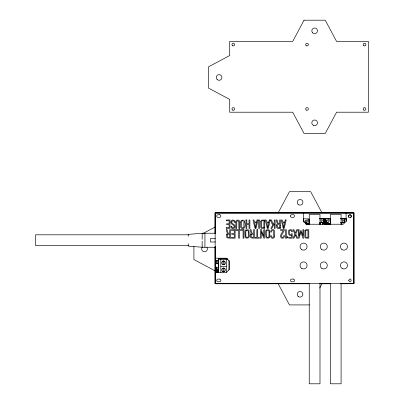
<?xml version="1.0" encoding="UTF-8"?>
<svg xmlns="http://www.w3.org/2000/svg" width="404" height="404" viewBox="0 0 404 404"><rect width="100%" height="100%" fill="white"/><g stroke="black" fill="none" stroke-linecap="round" stroke-linejoin="round"><path stroke-width="0.61" d="M218.306 272.569L218.306 259.343L227.871 259.343M220.811 272.321L220.811 259.343M223.028 261.12L223.028 264.645L224.079 264.645L224.079 261.12L223.028 261.12A1.838 1.838 0 0 0 222.291 264.221A1.838 1.838 0 0 0 225.341 263.312A1.838 1.838 0 0 0 223.028 261.12L223.983 261.095M223.079 271.74L223.079 268.185L223.553 268.12L224.028 268.185L224.028 271.74L223.079 271.74L224.028 271.74M226.296 272.321L226.296 259.343M228.922 269.963L228.922 260.524M303.5 221.357L303.545 218.781L308.883 218.917L308.969 222.619M330.331 223.665L330.659 223.301M330.331 224.271L330.331 223.73M307.631 224.245L307.833 223.235L307.414 224.427M329.235 224.23L329.477 223.235L329.018 224.417M323.836 223.957C322.139 223.367 324.417 222.69 324.008 224.089M305.626 224.058L305.348 223.301M278.139 212.913L289.461 191.683L310.691 191.683L322.018 212.913M319.695 288.042L322.018 283.689M215.337 223.649L215.297 233.113M330.169 218.513L330.113 218.776L325.119 218.781L325.074 224.493M330.634 223.548L330.634 223.846M330.634 224.154L330.543 224.518M203.172 233.406L215.15 227.018M320.392 283.457L319.736 283.613M341.622 283.457L340.683 283.542M319.761 223.316L320.599 223.387L319.928 223.513L319.928 223.973L320.397 224.058L319.928 224.185M326.932 224.24C328.346 223.473 325.291 222.508 326.286 224.351M215.448 233.229L202.151 233.229L188.239 234.401L188.239 236.244M223.124 264.676L224.079 264.645M341.526 224.175L341.996 224.089L341.526 223.962L341.526 223.503C343.506 223.513 340.097 222.685 341.319 224.351M340.511 218.513L346.445 218.822M319.887 218.549L324.872 218.822L324.872 224.462M340.905 218.68L344.652 218.68L340.905 218.776M319.67 218.716L323.417 218.716M319.67 218.917L323.417 218.917L323.417 222.453L319.67 222.453M340.905 218.917L344.652 218.917L344.652 222.417L340.905 222.417M340.522 222.579L344.769 222.579L344.819 218.917L346.309 218.917L346.309 221.422M319.892 222.614L323.538 222.614L323.589 218.917L324.735 218.917L324.735 224.548M309.348 223.513L308.939 223.7L309.348 223.907M309.348 224.119L308.939 224.528M188.562 234.81L35.567 234.81L35.567 245.556L188.562 245.556M215.337 238.491L210.499 238.491L210.499 241.996L215.337 241.996M188.239 243.627L188.239 246.087L202.151 247.258L215.448 247.258M215.15 258.207L226.472 258.207L229.305 261.04L229.305 269.534L226.472 272.362L215.15 272.362M227.533 258.616L218.271 258.616L218.226 272.22M218.392 258.777L221.22 258.777M221.392 258.777L226.881 258.777M220.811 266.423L226.296 266.423M223.079 268.185L224.028 268.185M309.075 283.628L215.221 283.628L215.221 247.051M319.781 283.628L330.487 283.628M340.567 283.628L353.793 283.628L353.793 212.994L215.221 212.994L215.221 233.174M309.116 283.765L215.15 283.77L215.079 246.758M319.837 283.765L330.558 283.765M340.648 283.765L353.934 283.699L353.894 212.858L215.12 212.858L215.079 233.603M309.444 304.919L289.461 304.919L278.139 283.689M309.393 223.301L308.808 223.493L308.727 224.553M215.15 270.897L193.915 259.57L193.915 246.46M330.199 222.584L330.113 218.917L325.215 218.917L325.215 224.548M215.362 256.338L215.297 246.9M328.442 224.432L327.644 223.846L327.962 223.301L328.634 223.397L327.846 223.776L328.654 224.407M306.838 224.442L306.04 223.856L306.358 223.311L307.03 223.407L306.242 223.786L307.05 224.417M329.866 224.23L329.78 223.76L329.654 224.23M308.267 224.245L308.181 223.776L308.055 224.245M322.69 224.417L322.604 223.301L322.478 224.402M346.082 212.913L346.082 221.407L343.249 224.235L306.404 224.235L303.571 221.407L303.571 212.913M341.092 224.508L341.092 214.433L330.346 214.433L330.331 224.543M341.092 283.689L341.092 383.8L330.346 383.8L330.346 283.689M330.285 218.917L330.285 222.417M319.988 224.508L319.988 214.433L309.242 214.433L309.242 224.508M319.988 283.689L319.988 383.8L309.242 383.8L309.242 283.689M309.05 218.917L309.05 222.453M303.646 218.917L303.646 222.033M218.306 266.776L218.306 269.165M218.306 270.579L218.306 272.634M215.478 231.522L215.478 233.396M215.478 247.122L215.478 248.369M215.433 223.786L215.433 231.381M215.433 248.511L215.433 256.197M204.934 233.229L204.934 247.258M202.151 233.229L202.151 239.33M202.151 241.158L202.151 247.258M206.929 247.45A2.833 2.833 0 0 1 206.242 251.212A2.833 2.833 0 0 1 202.429 250.854A2.833 2.833 0 0 1 202.46 247.031M320.18 283.406A0.914 0.914 0 0 1 319.741 283.472M341.415 283.406A0.914 0.914 0 0 1 340.724 283.406M348.854 216.822A1.343 1.343 0 0 1 349.298 214.913A1.343 1.343 0 0 1 351.177 215.483A1.343 1.343 0 0 1 350.485 217.317M226.321 227.684L226.321 228.467L229.957 228.467L229.957 219.988L226.321 219.988L226.321 220.771L229.118 220.771L229.118 223.811L226.614 223.811L226.614 224.589L229.118 224.589L229.118 227.684L226.321 227.684M230.952 221.978C230.139 224.887 235.673 224.654 233.911 227.578L232.477 227.795L231.896 227.189L231.825 226.215L230.997 226.215C230.159 229.396 235.805 229.366 235.042 226.27C235.052 223.877 230.28 223.927 232.083 221.064L233.527 220.837L234.143 221.442L234.219 222.397L235.047 222.397C235.845 219.508 230.659 219.094 230.952 221.978M235.865 221.978L235.865 228.553L236.704 228.553L236.774 221.442L237.799 220.811L238.814 221.442L238.885 228.553L239.724 228.553L239.456 220.766L238.643 220.114L236.951 220.114L236.138 220.766L235.865 221.978M240.577 222.124L240.643 227.139L241.415 228.316L241.501 221.549L242.148 220.897L242.94 220.831L243.107 220.018L241.132 220.549L240.577 222.124M243.95 222.084L243.864 227.088L243.218 227.735L242.254 227.77L242.072 228.578C246.097 229.396 245.566 222.139 243.955 220.321L243.95 222.084M245.97 219.988L245.97 228.467L246.814 228.467L246.814 224.553L249.041 224.553L249.041 228.467L249.879 228.467L249.879 219.988L249.041 219.988L249.041 223.776L246.814 223.776L246.814 219.988L245.97 219.988M258.732 219.988L258.732 228.467L259.57 228.467L259.57 219.988L258.732 219.988M260.731 221.518L260.827 227.598L261.595 228.376L264.716 228.472L264.716 227.694L262.196 227.694L261.61 227.295L261.57 221.473L261.928 220.826L264.716 220.781L264.716 219.998L261.423 220.175L260.731 221.518M274.266 223.796L274.266 228.467L275.109 228.467L275.109 219.988L274.266 219.988L274.266 222.306L273.114 224.356L271.528 219.988L270.539 219.988L272.599 225.275L270.806 228.467L271.746 228.467L274.266 223.796M276.376 225.553C275.674 228.114 278.487 229.038 280.507 228.467L280.507 227.689C276.144 229.285 276.053 222.725 280.507 224.351L280.507 219.983L279.669 219.983L279.669 223.569L278.159 223.584L277.109 219.983L276.134 219.983L277.381 223.786L276.624 224.478L276.376 225.553M290.441 215.988L290.441 216.074A1.343 1.343 0 0 0 291.698 217.418L293.794 217.281L294.546 216.074A1.343 1.343 0 0 0 293.198 214.731L291.698 214.736A1.343 1.343 0 0 0 290.577 215.483L290.441 215.988M348.637 280.426C351.909 285.618 351.909 275.23 348.637 280.426M216.1 271.847L217.791 272.362L216.685 271.872L217.69 271.261L216.1 271.847M284.391 235.83L284.264 236.86L283.275 238.102L281.639 238.128L281.027 237.729C279.457 235.209 282.265 232.563 283.295 230.442L280.538 230.442L280.538 229.659L284.34 229.659L284.34 230.346L281.613 235.199L281.664 237.148L282.861 237.37L283.502 235.83L284.391 235.83M217.791 270.725L217.201 271.129L216.377 270.463L216.206 271.135L216.12 270.039L217.271 270.852L217.544 270.049L217.791 270.725M288.794 230.639C288.421 232.31 288.193 236.123 290.936 235.375L291.36 235.007L291.36 237.39L288.739 237.39L288.739 238.173L292.203 238.173L292.203 233.689L291.461 233.689L291.203 234.436L290.481 234.709L289.764 234.431L289.511 231.421L289.784 230.644L290.537 230.366L291.279 230.644L291.547 231.775L292.39 231.775L292.269 230.633L291.324 229.689L289.749 229.689L288.794 230.639M274.644 236.077L274.412 237.259L273.735 238.001L272.665 238.264L271.594 238.001L270.917 237.259L270.685 235.774L271.528 235.774L271.665 236.82L272.665 237.446L273.503 237.092L273.801 236.077L273.503 230.745L272.665 230.386L271.826 230.745L271.528 232.058L270.685 232.058L270.917 230.573L271.594 229.831L272.665 229.573L273.735 229.831L274.412 230.573L274.644 236.077M255.293 226.487L254.944 228.209L253.045 219.993L253.975 219.993L254.394 222.048L256.192 222.048L256.035 222.831L254.555 222.831L255.293 226.487M257.04 219.993L255.318 228.467L256.015 228.467L257.974 219.993L257.04 219.993M267.574 226.482L267.226 228.199L265.327 219.988L266.261 219.988L266.68 222.043L268.478 222.043L268.322 222.826L266.837 222.826L267.574 226.482M269.327 219.988L267.605 228.462L268.301 228.462L270.261 219.988L269.327 219.988M283.507 226.482L283.159 228.204L281.26 219.988L282.194 219.988L282.613 222.048L284.411 222.048L284.249 222.831L282.77 222.831L283.507 226.482M285.259 219.988L283.532 228.467L284.234 228.467L286.194 219.988L285.259 219.988M249.212 236.118L248.965 237.279L248.238 238.012L245.955 238.012L245.233 237.279L244.981 231.714L245.233 230.548L245.955 229.82L248.238 229.82L248.965 230.548L249.212 236.118M269.867 236.118L269.62 237.279L268.892 238.012L266.61 238.012L265.888 237.279L265.635 231.714L265.888 230.548L266.61 229.82L268.892 229.82L269.62 230.548L269.867 236.118M304.975 230.356L304.889 237.294L305.661 238.072L308.797 238.173L308.797 229.659L306.308 229.659L304.975 230.356M226.664 234.174L226.664 237.294L227.381 237.951L230.563 238.178L230.563 229.659L229.719 229.659L229.719 233.26L228.22 233.325L227.149 229.659L226.169 229.659L227.427 233.487L226.664 234.174M250.49 234.174L250.49 237.294L251.212 237.951L254.394 238.178L254.394 229.659L253.55 229.659L253.55 233.26L252.051 233.325L250.98 229.659L250 229.659L251.258 233.487L250.49 234.174M216.837 261.595L216.983 262.893L216.837 261.595M216.12 268.761L216.155 269.766L216.377 269.382C219.18 269.771 217.009 268.231 216.377 269.099L216.12 268.761M216.655 267.074L216.635 267.549L216.095 267.721L216.635 267.832L216.802 268.372L216.918 267.832L217.453 267.665L216.655 267.074M300.642 230.841L299.071 235.941L299.071 229.659L298.258 229.659L298.258 238.173L299.081 238.173L300.995 231.967L302.914 238.173L303.737 238.173L303.737 229.659L302.924 229.659L302.924 235.825L301.354 230.841L300.642 230.841M305.798 230.623L305.798 237.209L307.954 237.39L307.954 230.442L305.798 230.623M246.157 230.729L245.824 231.674L245.824 236.158L246.157 237.103L247.097 237.436L248.031 237.103L248.369 236.158L248.369 231.674L248.031 230.729L247.097 230.396L246.157 230.729M266.812 230.729L266.478 231.674L266.478 236.158L266.812 237.103L267.751 237.436L268.69 237.103L269.024 236.158L269.024 231.674L268.69 230.729L267.751 230.396L266.812 230.729M227.578 234.36L227.255 236.128L227.578 237.062L229.719 237.395L229.719 234.047L227.578 234.36M251.404 234.36L251.086 236.128L251.404 237.062L253.55 237.395L253.55 234.047L251.404 234.36M295.354 234.941L294.021 238.173L293.102 238.173L294.9 234.022L292.976 229.659L293.895 229.659L295.324 233.037L296.753 229.659L297.672 229.659L295.773 233.966L297.602 238.173L296.682 238.173L295.354 234.941M215.756 261.06L216.519 260.939A1.429 1.429 0 0 1 217.392 260.939C219.402 261.817 216.342 259.615 215.756 261.06M215.756 263.216C215.978 264.857 219.508 262.681 217.392 263.494A1.429 1.429 0 0 1 216.519 263.494L215.756 263.216M327.094 223.841L326.498 224.028L326.498 223.503L327.094 223.841M304.03 20.2L292.708 41.43L229.719 41.43L229.719 55.535L208.484 66.857L208.484 88.092L229.719 99.414L229.719 112.206L292.708 112.206L304.03 133.436L325.26 133.436L336.588 112.206L368.433 112.206L368.433 41.43L336.588 41.43L325.26 20.2L304.03 20.2M305.182 220.503C302.95 224.397 310.676 222.003 305.303 222.453L305.182 220.503M326.417 220.468C324.18 224.361 331.906 221.968 326.533 222.417L326.417 220.468M287.85 237.365L286.638 238.173L285.441 238.173L285.441 229.659L286.284 229.659L286.284 237.461L287.85 236.481L287.85 237.365M219.493 214.731L217.993 214.736A1.343 1.343 0 0 0 216.736 216.074A1.343 1.343 0 0 0 217.993 217.418L219.493 217.423A1.343 1.343 0 0 0 220.842 216.074A1.343 1.343 0 0 0 219.493 214.731M219.493 279.078L217.993 279.083A1.343 1.343 0 0 0 216.736 280.426A1.343 1.343 0 0 0 217.993 281.765L219.493 281.77A1.343 1.343 0 0 0 220.842 280.426A1.343 1.343 0 0 0 219.493 279.078M293.198 279.078L291.698 279.083A1.343 1.343 0 0 0 290.441 280.426A1.343 1.343 0 0 0 291.698 281.765L293.198 281.77A1.343 1.343 0 0 0 294.546 280.426A1.343 1.343 0 0 0 293.198 279.078M353.864 212.913L215.15 212.913L215.15 283.689L353.864 283.689L353.864 212.913M264.716 221.614L263.878 221.614L263.878 227.275L264.716 227.275L264.716 221.614M280.507 225.19L279.664 225.19L279.669 227.26L280.507 227.26L280.507 225.19M235.098 229.659L231.442 229.659L231.442 230.442L234.254 230.442L234.254 233.497L231.734 233.497L231.734 234.28L234.254 234.28L234.254 237.39L231.442 237.39L231.442 238.173L235.098 238.173L235.098 229.659M239.511 229.659L235.976 229.659L235.976 230.442L238.668 230.442L238.668 238.173L239.511 238.173L239.511 229.659M243.93 229.659L240.39 229.659L240.39 230.442L243.087 230.442L243.087 238.173L243.93 238.173L243.93 229.659M257.702 229.659L256.858 229.659L256.858 237.39L255.212 237.39L255.212 238.173L259.348 238.173L259.348 237.39L257.702 237.39L257.702 229.659M261.201 229.664L260.403 229.664L260.403 238.173L261.231 238.173L261.231 231.548L263.792 238.173L264.585 238.173L264.585 229.664L263.751 229.664L263.751 236.29L261.201 229.664M232.492 110.009A1.343 1.343 0 0 0 234.643 109.12A1.343 1.343 0 0 0 232.8 107.701A1.343 1.343 0 0 0 232.492 110.009M232.492 45.662A1.343 1.343 0 0 0 234.643 44.773A1.343 1.343 0 0 0 232.8 43.354A1.343 1.343 0 0 0 232.492 45.662M306.267 110.06A1.343 1.343 0 0 0 308.358 109.029A1.343 1.343 0 0 0 306.424 107.737A1.343 1.343 0 0 0 306.267 110.06M306.197 45.662A1.343 1.343 0 0 0 308.348 44.773A1.343 1.343 0 0 0 306.5 43.354A1.343 1.343 0 0 0 306.197 45.662M363.792 110.06A1.343 1.343 0 0 0 365.883 109.029A1.343 1.343 0 0 0 363.948 107.737A1.343 1.343 0 0 0 363.792 110.06M363.868 45.763A1.343 1.343 0 0 0 365.888 44.597A1.343 1.343 0 0 0 363.868 43.43A1.343 1.343 0 0 0 363.868 45.763M217.175 79.548A2.833 2.833 0 0 0 221.862 78.108A2.833 2.833 0 0 0 218.266 74.77A2.833 2.833 0 0 0 217.175 79.548M312.646 32.82A2.833 2.833 0 0 0 317.382 31.547A2.833 2.833 0 0 0 313.913 28.083A2.833 2.833 0 0 0 312.646 32.82M313.231 125.275A2.833 2.833 0 0 0 317.478 122.821A2.833 2.833 0 0 0 313.231 120.372A2.833 2.833 0 0 0 313.231 125.275M222.634 271.554A1.838 1.838 0 0 0 225.392 269.963A1.838 1.838 0 0 0 222.634 268.367A1.838 1.838 0 0 0 222.634 271.554M348.864 217.362A1.414 1.414 0 0 0 351.233 216.731A1.414 1.414 0 0 0 349.5 214.999A1.414 1.414 0 0 0 348.864 217.362M298.076 204.298A2.833 2.833 0 0 0 302.813 203.03A2.833 2.833 0 0 0 299.344 199.561A2.833 2.833 0 0 0 298.076 204.298M298.662 296.753A2.833 2.833 0 0 0 302.909 294.304A2.833 2.833 0 0 0 298.662 291.85A2.833 2.833 0 0 0 298.662 296.753M328.048 221.16A0.707 0.707 0 0 0 329.109 220.549A0.707 0.707 0 0 0 328.048 219.933A0.707 0.707 0 0 0 328.048 221.16M342.43 221.16A0.707 0.707 0 0 0 343.491 220.549A0.707 0.707 0 0 0 342.43 219.933A0.707 0.707 0 0 0 342.43 221.16M306.777 221.17A0.707 0.707 0 0 0 307.873 220.629A0.707 0.707 0 0 0 306.858 219.948A0.707 0.707 0 0 0 306.777 221.17M321.155 221.17A0.707 0.707 0 0 0 322.256 220.629A0.707 0.707 0 0 0 321.236 219.948A0.707 0.707 0 0 0 321.155 221.17M321.518 249.344A3.54 3.54 0 0 0 327.255 247.182A3.54 3.54 0 0 0 322.518 243.294A3.54 3.54 0 0 0 321.518 249.344M341.794 249.409A3.54 3.54 0 0 0 347.465 247.081A3.54 3.54 0 0 0 342.617 243.334A3.54 3.54 0 0 0 341.794 249.409M342.097 268.433A3.54 3.54 0 0 0 347.496 265.524A3.54 3.54 0 0 0 342.279 262.307A3.54 3.54 0 0 0 342.097 268.433M321.761 268.337A3.54 3.54 0 0 0 327.291 265.696A3.54 3.54 0 0 0 322.24 262.226A3.54 3.54 0 0 0 321.761 268.337M301.556 268.327A3.54 3.54 0 0 0 307.101 265.711A3.54 3.54 0 0 0 302.061 262.221A3.54 3.54 0 0 0 301.556 268.327M301.722 249.627A3.54 3.54 0 0 0 307.111 246.698A3.54 3.54 0 0 0 301.884 243.496A3.54 3.54 0 0 0 301.722 249.627"/></g></svg>
